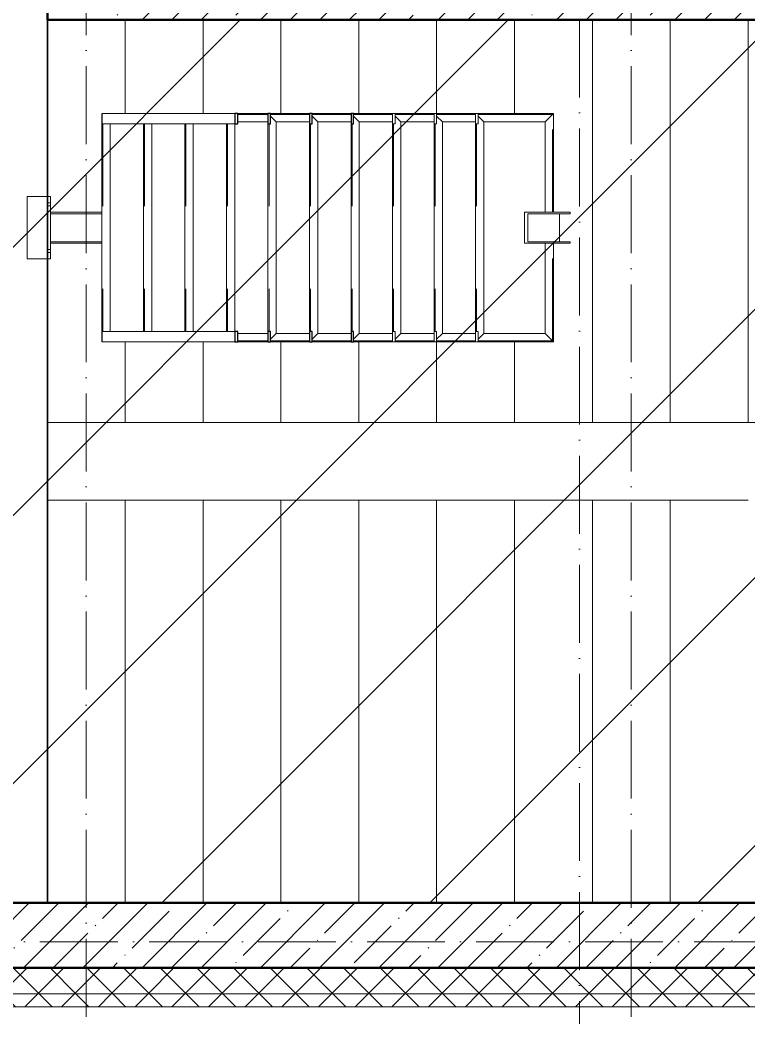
# Model space of a CAD drawing. Header units: millimetres. Extents: x 35697 to 388678, y -91946 to 171347.
# Drawn here: x 291265 to 294071, y -31872 to -28032 of the extents above; entities that cross this region are included whole.
import ezdxf

# ---------------------------------------------------------------- set-up
doc = ezdxf.new("R2010")
doc.units = ezdxf.units.MM
doc.linetypes.add('50_200_ШТРИХ_1Т_ш5_п1_п1_', pattern=[700, 500, -100, 0, -100])
doc.linetypes.add('Штрих', pattern=[635, 317.5, -317.5])
for name, color, linetype, lineweight in [('4) ЛЕстницы', 5, 'Continuous', 30), ('A-FLOR-____-OTLN', 7, 'Continuous', 9), ('A-GENM-____-HDLN', 7, 'Штрих', 9), ('A-GENM-____-MCUT', 7, 'Continuous', 25), ('A-GENM-____-OTLN', 7, 'Continuous', 9), ('A-WALL-____-MCUT-1', 7, 'Continuous', 9), ('A-WALL-____-MCUT-2', 7, 'Continuous', 50), ('A-WALL-____-PATT-1', 7, 'Continuous', 9), ('S-GRID-____-OTLN-1', 7, '50_200_ШТРИХ_1Т_ш5_п1_п1_', 9), ('S-STRS-____-OTLN-1', 7, 'Continuous', 9), ('стяжа', 7, 'Continuous', 30)]:
    doc.layers.add(name, color=color, linetype=linetype, lineweight=lineweight)
pattern_1 = [(45, (283770.71, -86863.46), (-70.71068, 70.71068), []), (135, (283770.71, -86863.46), (-70.71068, -70.71068), [])]
pattern_2 = [(45, (283770.7, -86863.46), (-114.04925, 114.04925), []), (45, (283884.76, -86863.46), (-114.04925, 114.04925), [201.612, -40.322, 3.353, -36.97])]

# ---------------------------------------------------------------- blocks, each defined once
blk = doc.blocks.new('ОМ_Нижняя опорная пятка - ОМ_Нижняя опорная пятка-19082064-АР1_План отверстий 3 этажа в осях 1-64_Ю-ЯЯ')
at = {"layer": 'A-GENM-____-OTLN'}
for p, q in [((-96, 10), (-96, 0)), ((-84, 10), (-84, 0)), ((84, 10), (84, 0)), ((96, 10), (96, 0))]:
    blk.add_line(p, q, dxfattribs=at)
blk = doc.blocks.new('ОМ_Труба_ГОСТ 8639-82 - ОМ_Труба_ГОСТ 8639-82-26350154-АР1_План отверстий 3 этажа в осях 1-64_Ю-ЯЯ')
at = {"layer": 'A-GENM-____-OTLN'}
for p, q in [((9439.1, 57971), (9439.1, 58091)), ((9439.1, 58091), (9614.1, 58091)), ((9614.1, 58085), (9451.2, 58085)), ((9451.2, 58085), (9451.2, 57977)), ((9574, 58085), (9574, 57977)), ((9614.1, 58091), (9614.1, 58085)), ((9614.1, 57971), (9439.1, 57971)), ((9451.2, 57977), (9614.1, 57977)), ((9614.1, 57977), (9614.1, 57971))]:
    blk.add_line(p, q, dxfattribs=at)
blk = doc.blocks.new('ОМ_Уголок_ГОСТ 8509-93 - ОМ_Уголок_ГОСТ 8509-93-26349651-АР1_План отверстий 3 этажа в осях 1-64_Ю-ЯЯ')
at = {"layer": 'A-GENM-____-HDLN'}
for p, q in [((4, -4), (380, -4)), ((500, -4), (876, -4))]:
    blk.add_line(p, q, dxfattribs=at)
at = {"layer": 'A-GENM-____-OTLN'}
for p, q in [((380, 0), (0, 0)), ((32, -32), (0, 0)), ((32, -32), (380, -32)), ((880, 0), (500, 0)), ((500, -32), (848, -32)), ((880, 0), (848, -32))]:
    blk.add_line(p, q, dxfattribs=at)
blk = doc.blocks.new('ОМ_Уголок_ГОСТ 8509-93 - ОМ_Уголок_ГОСТ 8509-93-V149-АР1_План отверстий 3 этажа в осях 1-64_Ю-ЯЯ')
at = {"layer": 'A-GENM-____-HDLN'}
blk.add_line((40, -4), (840, -4), dxfattribs=at)
at = {"layer": 'A-GENM-____-OTLN'}
for p, q in [((32, -32), (10, -10)), ((32, -32), (848, -32)), ((840, 0), (40, 0)), ((870, -10), (848, -32))]:
    blk.add_line(p, q, dxfattribs=at)
blk = doc.blocks.new('ОМ_Уголок_ГОСТ 8509-93 - ОМ_Уголок_ГОСТ 8509-93-19082047-АР1_План отверстий 3 этажа в осях 1-64_Ю-ЯЯ')
at = {"layer": 'A-GENM-____-HDLN'}
blk.add_line((10, -4), (296, -4), dxfattribs=at)
at = {"layer": 'A-GENM-____-OTLN'}
for p, q in [((300, 0), (10, 0)), ((32, -32), (10, -10)), ((32, -32), (268, -32)), ((300, 0), (268, -32))]:
    blk.add_line(p, q, dxfattribs=at)
blk = doc.blocks.new('ОМ_Уголок_ГОСТ 8509-93 - ОМ_Уголок_ГОСТ 8509-93-V150-АР1_План отверстий 3 этажа в осях 1-64_Ю-ЯЯ')
at = {"layer": 'A-GENM-____-HDLN'}
blk.add_line((4, -4), (290, -4), dxfattribs=at)
at = {"layer": 'A-GENM-____-OTLN'}
for p, q in [((290, 0), (0, 0)), ((32, -32), (0, 0)), ((32, -32), (268, -32)), ((290, -10), (268, -32))]:
    blk.add_line(p, q, dxfattribs=at)
blk = doc.blocks.new('ОМ_Уголок_ГОСТ 8509-93 - ОМ_Уголок_ГОСТ 8509-93-V151-АР1_План отверстий 3 этажа в осях 1-64_Ю-ЯЯ')
at = {"layer": 'A-GENM-____-HDLN'}
blk.add_line((10, -4), (160, -4), dxfattribs=at)
at = {"layer": 'A-GENM-____-OTLN'}
for p, q in [((160, 0), (10, 0)), ((32, -32), (10, -10)), ((32, -32), (160, -32))]:
    blk.add_line(p, q, dxfattribs=at)
blk = doc.blocks.new('ОМ_Уголок_ГОСТ 8509-93 - ОМ_Уголок_ГОСТ 8509-93-V152-АР1_План отверстий 3 этажа в осях 1-64_Ю-ЯЯ')
at = {"layer": 'A-GENM-____-HDLN'}
blk.add_line((140, -4), (290, -4), dxfattribs=at)
at = {"layer": 'A-GENM-____-OTLN'}
for p, q in [((290, 0), (140, 0)), ((140, -32), (268, -32)), ((290, -10), (268, -32))]:
    blk.add_line(p, q, dxfattribs=at)
blk = doc.blocks.new('ОМ_Уголок_ГОСТ 8509-93 - ОМ_Уголок_ГОСТ 8509-93-V153-АР1_План отверстий 3 этажа в осях 1-64_Ю-ЯЯ')
at = {"layer": 'A-GENM-____-HDLN'}
blk.add_line((40, -4), (840, -4), dxfattribs=at)
at = {"layer": 'A-GENM-____-OTLN'}
for p, q in [((840, 0), (40, 0)), ((40, -32), (840, -32))]:
    blk.add_line(p, q, dxfattribs=at)
blk = doc.blocks.new('ОМ_Уголок_ГОСТ 8509-93 - ОМ_Уголок_ГОСТ 8509-93-V154-АР1_План отверстий 3 этажа в осях 1-64_Ю-ЯЯ')
at = {"layer": 'A-GENM-____-HDLN'}
blk.add_line((44.3, -4), (160, -4), dxfattribs=at)
at = {"layer": 'A-GENM-____-OTLN'}
for p, q in [((160, 0), (44.3, 0)), ((44.3, -32), (160, -32))]:
    blk.add_line(p, q, dxfattribs=at)
blk = doc.blocks.new('ОМ_Уголок_ГОСТ 8509-93 - ОМ_Уголок_ГОСТ 8509-93-V155-АР1_План отверстий 3 этажа в осях 1-64_Ю-ЯЯ')
at = {"layer": 'A-GENM-____-HDLN'}
blk.add_line((140, -4), (255.7, -4), dxfattribs=at)
at = {"layer": 'A-GENM-____-OTLN'}
for p, q in [((255.7, 0), (140, 0)), ((140, -32), (255.7, -32))]:
    blk.add_line(p, q, dxfattribs=at)
blk = doc.blocks.new('ОМ_Уголок_ГОСТ 8509-93 - ОМ_Уголок_ГОСТ 8509-93-V156-АР1_План отверстий 3 этажа в осях 1-64_Ю-ЯЯ')
at = {"layer": 'A-GENM-____-HDLN'}
blk.add_line((40, -4), (840, -4), dxfattribs=at)
at = {"layer": 'A-GENM-____-OTLN'}
for p, q in [((880, 0), (0, 0)), ((1.3, -1.3), (0, 0)), ((40, -32), (840, -32)), ((880, 0), (878.7, -1.3))]:
    blk.add_line(p, q, dxfattribs=at)
blk = doc.blocks.new('ОМ_Труба_ГОСТ 8639-82 - ОМ_Труба_ГОСТ 8639-82-26527904-АР1_План отверстий 3 этажа в осях 1-64_Ю-ЯЯ')
at = {"layer": 'A-GENM-____-HDLN'}
for p, q in [((7810, 58085), (7611.5, 58085)), ((7810, 57977), (7611.5, 57977))]:
    blk.add_line(p, q, dxfattribs=at)
at = {"layer": 'A-GENM-____-OTLN'}
for p, q in [((7810, 58091), (7611.5, 58091)), ((7810, 57971), (7611.5, 57971))]:
    blk.add_line(p, q, dxfattribs=at)
blk = doc.blocks.new('ОМ_Уголок_ГОСТ 8510-86 - ОМ_Уголок_ГОСТ 8510-86-19082066-АР1_План отверстий 3 этажа в осях 1-64_Ю-ЯЯ')
at = {"layer": 'A-GENM-____-OTLN'}
for p, q in [((0, 0), (0, -90)), ((240, 0), (0, 0)), ((0, -10), (240, -10)), ((240, -90), (240, 0)), ((0, -90), (240, -90))]:
    blk.add_line(p, q, dxfattribs=at)
blk = doc.blocks.new('ОМ_Полоса_Трапеция прямоугольная_Прокат_ГОСТ 103-2006 - ОМ_Полоса_Трапеция прямоугольная_Прокат_ГОСТ 103-2006-19082130-АР1_План отверстий 3 этажа в осях 1-64_Ю-ЯЯ')
at = {"layer": 'A-GENM-____-OTLN'}
for p, q in [((9250, 58471), (9260, 58471)), ((9250, 58431), (9250, 58471)), ((9260, 58471), (9260, 58431)), ((9260, 58431), (9250, 58431))]:
    blk.add_line(p, q, dxfattribs=at)
blk = doc.blocks.new('ОМ_Полоса_Трапеция прямоугольная_Прокат_ГОСТ 103-2006 - ОМ_Полоса_Трапеция прямоугольная_Прокат_ГОСТ 103-2006-V157-АР1_План отверстий 3 этажа в осях 1-64_Ю-ЯЯ')
at = {"layer": 'A-GENM-____-MCUT'}
for p, q in [((8780, 58471), (8770, 58471)), ((8770, 58471), (8770, 58431)), ((8780, 58431), (8780, 58471)), ((8770, 58431), (8780, 58431))]:
    blk.add_line(p, q, dxfattribs=at)
blk = doc.blocks.new('ОМ_Полоса_Трапеция прямоугольная_Прокат_ГОСТ 103-2006 - ОМ_Полоса_Трапеция прямоугольная_Прокат_ГОСТ 103-2006-V158-АР1_План отверстий 3 этажа в осях 1-64_Ю-ЯЯ')
at = {"layer": 'A-GENM-____-MCUT'}
for p, q in [((8620, 58471), (8610, 58471)), ((8610, 58471), (8610, 58431)), ((8620, 58431), (8620, 58471)), ((8610, 58431), (8620, 58431))]:
    blk.add_line(p, q, dxfattribs=at)
blk = doc.blocks.new('ОМ_Полоса_Трапеция прямоугольная_Прокат_ГОСТ 103-2006 - ОМ_Полоса_Трапеция прямоугольная_Прокат_ГОСТ 103-2006-V159-АР1_План отверстий 3 этажа в осях 1-64_Ю-ЯЯ')
at = {"layer": 'A-GENM-____-MCUT'}
for p, q in [((8460, 58471), (8450, 58471)), ((8450, 58471), (8450, 58431)), ((8460, 58431), (8460, 58471)), ((8450, 58431), (8460, 58431))]:
    blk.add_line(p, q, dxfattribs=at)
blk = doc.blocks.new('ОМ_Полоса_Прокат_ГОСТ 103-2006 - ОМ_Полоса_Прокат_ГОСТ 103-2006-20723456-АР1_План отверстий 3 этажа в осях 1-64_Ю-ЯЯ')
at = {"layer": 'A-GENM-____-MCUT'}
for p, q in [((8334.3, 58471), (8322.8, 58471)), ((8322.8, 58471), (8322.8, 58431)), ((8334.3, 58431), (8334.3, 58471)), ((8322.8, 58431), (8334.3, 58431))]:
    blk.add_line(p, q, dxfattribs=at)
at = {"layer": 'A-GENM-____-OTLN'}
for p, q in [((7811.3, 58431), (7811.3, 58471)), ((7811.3, 58471), (8322.8, 58471)), ((8322.8, 58431), (7811.3, 58431))]:
    blk.add_line(p, q, dxfattribs=at)
blk = doc.blocks.new('ОМ_Полоса_Трапеция прямоугольная_Прокат_ГОСТ 103-2006 - ОМ_Полоса_Трапеция прямоугольная_Прокат_ГОСТ 103-2006-19082170-АР1_План отверстий 3 этажа в осях 1-64_Ю-ЯЯ')
at = {"layer": 'A-GENM-____-OTLN'}
for p, q in [((9250, 57631), (9260, 57631)), ((9250, 57591), (9250, 57631)), ((9260, 57631), (9260, 57591)), ((9260, 57591), (9250, 57591))]:
    blk.add_line(p, q, dxfattribs=at)
blk = doc.blocks.new('ОМ_Полоса_Трапеция прямоугольная_Прокат_ГОСТ 103-2006 - ОМ_Полоса_Трапеция прямоугольная_Прокат_ГОСТ 103-2006-V160-АР1_План отверстий 3 этажа в осях 1-64_Ю-ЯЯ')
at = {"layer": 'A-GENM-____-MCUT'}
for p, q in [((8780, 57631), (8770, 57631)), ((8770, 57631), (8770, 57591)), ((8780, 57591), (8780, 57631)), ((8770, 57591), (8780, 57591))]:
    blk.add_line(p, q, dxfattribs=at)
blk = doc.blocks.new('ОМ_Полоса_Трапеция прямоугольная_Прокат_ГОСТ 103-2006 - ОМ_Полоса_Трапеция прямоугольная_Прокат_ГОСТ 103-2006-V161-АР1_План отверстий 3 этажа в осях 1-64_Ю-ЯЯ')
at = {"layer": 'A-GENM-____-MCUT'}
for p, q in [((8620, 57631), (8610, 57631)), ((8610, 57631), (8610, 57591)), ((8620, 57591), (8620, 57631)), ((8610, 57591), (8620, 57591))]:
    blk.add_line(p, q, dxfattribs=at)
blk = doc.blocks.new('ОМ_Полоса_Трапеция прямоугольная_Прокат_ГОСТ 103-2006 - ОМ_Полоса_Трапеция прямоугольная_Прокат_ГОСТ 103-2006-V162-АР1_План отверстий 3 этажа в осях 1-64_Ю-ЯЯ')
at = {"layer": 'A-GENM-____-MCUT'}
for p, q in [((8460, 57631), (8450, 57631)), ((8450, 57631), (8450, 57591)), ((8460, 57591), (8460, 57631)), ((8450, 57591), (8460, 57591))]:
    blk.add_line(p, q, dxfattribs=at)
blk = doc.blocks.new('ОМ_Полоса_Прокат_ГОСТ 103-2006 - ОМ_Полоса_Прокат_ГОСТ 103-2006-20723498-АР1_План отверстий 3 этажа в осях 1-64_Ю-ЯЯ')
at = {"layer": 'A-GENM-____-MCUT'}
for p, q in [((8334.3, 57631), (8322.8, 57631)), ((8322.8, 57631), (8322.8, 57591)), ((8334.3, 57591), (8334.3, 57631)), ((8322.8, 57591), (8334.3, 57591))]:
    blk.add_line(p, q, dxfattribs=at)
at = {"layer": 'A-GENM-____-OTLN'}
for p, q in [((7811.3, 57591), (7811.3, 57631)), ((7811.3, 57631), (8322.8, 57631)), ((8322.8, 57591), (7811.3, 57591))]:
    blk.add_line(p, q, dxfattribs=at)
blk = doc.blocks.new('3эт')
at = {"layer": 'S-GRID-____-OTLN-1', "color": 251, "ltscale": 0.6, "true_color": 0x636466}
for p, q in [((291520.7, -33971.9), (291520.7, 4029.4)), ((293420.7, -33791.8), (293420.7, 4029.4)), ((293620.7, -33971.9), (293620.7, 3765.1)), ((387845.1, -31582.4), (279101.9, -31582.4))]:
    blk.add_line(p, q, dxfattribs=at)

msp = doc.modelspace()

# ---------------------------------------------------------------- hatches: boundary and pattern name
at = {"layer": '4) ЛЕстницы'}
h = msp.add_hatch(dxfattribs=at)
h.set_pattern_fill('ANSI31', color=256, scale=230)
h.paths.add_polyline_path([(289320.7, -23932.4), (291370.7, -23932.4), (291370.7, -31432.4), (289320.7, -31432.4)])
h = msp.add_hatch(dxfattribs=at)
h.set_pattern_fill('ANSI31', color=256, scale=230)
h.paths.add_polyline_path([(291370.7, -28032.4), (296820.7, -28032.4), (296820.7, -31432.4), (291370.7, -31432.4)])
at = {"layer": 'A-WALL-____-PATT-1'}
h = msp.add_hatch(dxfattribs=at)
h.set_pattern_fill('FP_12', color=256, style=0, pattern_type=2)
h.set_pattern_definition(pattern_2)
h.paths.add_polyline_path([(296820.7, -28032.4), (296820.7, -27782.4), (291620.7, -27782.4), (291620.7, -28032.4), (296128.9, -28032.4)], flags=0)
h = msp.add_hatch(dxfattribs=at)
h.set_pattern_fill('FP_12', color=256, style=0, pattern_type=2)
h.set_pattern_definition(pattern_2)
h.paths.add_polyline_path([(296820.7, -31682.4), (296820.7, -31432.4), (290320.7, -31432.4), (290320.7, -31682.4), (296128.9, -31682.4)], flags=0)
h.paths.add_polyline_path([(289320.7, -31682.4), (289320.7, -31432.4), (289070.7, -31432.4), (289070.7, -31682.4)], flags=0)
h = msp.add_hatch(dxfattribs=at)
h.set_pattern_fill('FP_4', color=256, style=0, pattern_type=2)
h.set_pattern_definition(pattern_1)
h.paths.add_polyline_path([(357990.2, -31782.4), (358070.7, -31782.4), (358070.7, -31682.4), (351720.7, -31682.4), (351720.7, -31782.4), (354455.3, -31782.4)], flags=0)
h.paths.add_polyline_path([(347385.4, -31782.4), (347770.7, -31782.4), (347770.7, -31688.4), (347695.7, -31688.4), (347695.7, -31682.4), (346745.7, -31682.4), (346745.7, -31688.4), (346670.7, -31688.4), (346670.7, -31782.4), (347020.7, -31782.4)], flags=0)
h.paths.add_polyline_path([(349152.9, -31782.4), (350720.7, -31782.4), (350720.7, -31682.4), (348845.7, -31682.4), (348845.7, -31688.4), (348770.7, -31688.4), (348770.7, -31782.4)], flags=0)
h.paths.add_polyline_path([(343745.7, -31782.4), (344870.7, -31782.4), (344870.7, -31688.4), (344795.7, -31688.4), (344795.7, -31682.4), (343745.7, -31682.4), (343745.7, -31688.4), (343670.7, -31688.4), (343670.7, -31782.4), (343676.7, -31782.4)], flags=0)
h.paths.add_polyline_path([(341870.7, -31782.4), (341870.7, -31688.4), (341795.7, -31688.4), (341795.7, -31682.4), (340745.7, -31682.4), (340745.7, -31688.4), (340670.7, -31688.4), (340670.7, -31782.4), (341199.3, -31782.4)], flags=0)
h.paths.add_polyline_path([(337745.7, -31782.4), (338870.7, -31782.4), (338870.7, -31688.4), (338795.7, -31688.4), (338795.7, -31682.4), (337745.7, -31682.4), (337745.7, -31688.4), (337670.7, -31688.4), (337670.7, -31782.4)], flags=0)
h.paths.add_polyline_path([(335795.7, -31782.4), (335870.7, -31782.4), (335870.7, -31688.4), (335795.7, -31688.4), (335795.7, -31682.4), (334745.7, -31682.4), (334745.7, -31688.4), (334670.7, -31688.4), (334670.7, -31782.4), (335013.1, -31782.4)], flags=0)
h.paths.add_polyline_path([(332020.7, -31782.4), (332870.7, -31782.4), (332870.7, -31688.4), (332795.7, -31688.4), (332795.7, -31682.4), (331745.7, -31682.4), (331745.7, -31688.4), (331670.7, -31688.4), (331670.7, -31782.4), (331745.7, -31782.4)], flags=0)
h.paths.add_polyline_path([(329710.8, -31782.4), (329870.7, -31782.4), (329870.7, -31688.4), (329795.7, -31688.4), (329795.7, -31682.4), (328195.7, -31682.4), (328195.7, -31688.4), (328120.7, -31688.4), (328120.7, -31782.4), (328827, -31782.4)], flags=0)
h.paths.add_polyline_path([(326175.8, -31782.4), (326320.7, -31782.4), (326320.7, -31688.4), (326245.7, -31688.4), (326245.7, -31682.4), (325195.7, -31682.4), (325195.7, -31688.4), (325120.7, -31688.4), (325120.7, -31782.4)], flags=0)
h.paths.add_polyline_path([(323320.7, -31782.4), (323320.7, -31688.4), (323245.7, -31688.4), (323245.7, -31682.4), (322195.7, -31682.4), (322195.7, -31688.4), (322120.7, -31688.4), (322120.7, -31782.4), (322640.9, -31782.4)], flags=0)
h.paths.add_polyline_path([(319989.7, -31782.4), (320320.7, -31782.4), (320320.7, -31688.4), (320245.7, -31688.4), (320245.7, -31682.4), (319195.7, -31682.4), (319195.7, -31688.4), (319120.7, -31688.4), (319120.7, -31782.4), (319547.8, -31782.4)], flags=0)
h.paths.add_polyline_path([(316195.7, -31782.4), (317320.7, -31782.4), (317320.7, -31688.4), (317245.7, -31688.4), (317245.7, -31682.4), (316195.7, -31682.4), (316195.7, -31688.4), (316120.7, -31688.4), (316120.7, -31782.4), (316126.7, -31782.4)], flags=0)
h.paths.add_polyline_path([(313120.7, -31782.4), (314320.7, -31782.4), (314320.7, -31688.4), (314245.7, -31688.4), (314245.7, -31682.4), (313195.7, -31682.4), (313195.7, -31688.4), (313120.7, -31688.4)], flags=0)
h.paths.add_polyline_path([(311320.7, -31782.4), (311320.7, -31688.4), (311245.7, -31688.4), (311245.7, -31682.4), (310195.7, -31682.4), (310195.7, -31688.4), (310120.7, -31688.4), (310120.7, -31782.4), (311152.4, -31782.4)], flags=0)
h.paths.add_polyline_path([(307195.7, -31782.4), (308320.7, -31782.4), (308320.7, -31688.4), (308245.7, -31688.4), (308245.7, -31682.4), (307195.7, -31682.4), (307195.7, -31688.4), (307120.7, -31688.4), (307120.7, -31782.4), (307126.7, -31782.4)], flags=0)
h.paths.add_polyline_path([(305320.7, -31782.4), (305320.7, -31688.4), (305245.7, -31688.4), (305245.7, -31682.4), (304195.7, -31682.4), (304195.7, -31688.4), (304120.7, -31688.4), (304120.7, -31782.4), (305245.7, -31782.4)], flags=0)
h.paths.add_polyline_path([(301970.7, -31782.4), (302320.7, -31782.4), (302320.7, -31688.4), (302245.7, -31688.4), (302245.7, -31682.4), (301195.7, -31682.4), (301195.7, -31688.4), (301120.7, -31688.4), (301120.7, -31782.4), (301470.7, -31782.4)], flags=0)
h.paths.add_polyline_path([(300120.7, -31782.4), (300120.7, -31688.4), (300045.7, -31688.4), (300045.7, -31682.4), (290320.7, -31682.4), (290320.7, -31782.4), (299663.9, -31782.4)], flags=0)
h.paths.add_polyline_path([(289320.7, -31782.4), (289320.7, -31682.4), (281320.7, -31682.4), (281320.7, -31782.4), (287291.6, -31782.4)], flags=0)
h = msp.add_hatch(dxfattribs=at)
h.set_pattern_fill('FP_4', color=256, style=0, pattern_type=2)
h.set_pattern_definition(pattern_1)
h.paths.add_polyline_path([(358070.7, -31832.4), (358070.7, -31782.4), (351720.7, -31782.4), (351720.7, -31832.4), (357990.2, -31832.4)], flags=0)
h.paths.add_polyline_path([(350720.7, -31832.4), (350720.7, -31782.4), (348770.7, -31782.4), (348770.7, -31832.4), (349152.9, -31832.4)], flags=0)
h.paths.add_polyline_path([(344870.7, -31832.4), (344870.7, -31782.4), (343670.7, -31782.4), (343670.7, -31832.4), (343850.5, -31832.4)], flags=0)
h.paths.add_polyline_path([(347385.4, -31832.4), (347770.7, -31832.4), (347770.7, -31782.4), (346670.7, -31782.4), (346670.7, -31832.4)], flags=0)
h.paths.add_polyline_path([(341199.3, -31832.4), (341870.7, -31832.4), (341870.7, -31782.4), (340670.7, -31782.4), (340670.7, -31832.4)], flags=0)
h.paths.add_polyline_path([(338870.7, -31832.4), (338870.7, -31782.4), (337670.7, -31782.4), (337670.7, -31832.4), (338548.1, -31832.4)], flags=0)
h.paths.add_polyline_path([(335870.7, -31832.4), (335870.7, -31782.4), (334670.7, -31782.4), (334670.7, -31832.4), (335013.1, -31832.4)], flags=0)
h.paths.add_polyline_path([(332870.7, -31832.4), (332870.7, -31782.4), (331670.7, -31782.4), (331670.7, -31832.4), (332361.9, -31832.4)], flags=0)
h.paths.add_polyline_path([(329870.7, -31832.4), (329870.7, -31782.4), (328120.7, -31782.4), (328120.7, -31832.4), (329710.8, -31832.4)], flags=0)
h.paths.add_polyline_path([(326320.7, -31832.4), (326320.7, -31782.4), (325120.7, -31782.4), (325120.7, -31832.4), (326175.8, -31832.4)], flags=0)
h.paths.add_polyline_path([(323320.7, -31832.4), (323320.7, -31782.4), (322120.7, -31782.4), (322120.7, -31832.4), (322640.9, -31832.4)], flags=0)
h.paths.add_polyline_path([(320320.7, -31832.4), (320320.7, -31782.4), (319120.7, -31782.4), (319120.7, -31832.4), (319989.7, -31832.4)], flags=0)
h.paths.add_polyline_path([(316120.7, -31832.4), (317320.7, -31832.4), (317320.7, -31782.4), (316120.7, -31782.4)], flags=0)
h.paths.add_polyline_path([(313803.6, -31832.4), (314320.7, -31832.4), (314320.7, -31782.4), (313120.7, -31782.4), (313120.7, -31832.4)], flags=0)
h.paths.add_polyline_path([(311152.4, -31832.4), (311320.7, -31832.4), (311320.7, -31782.4), (310120.7, -31782.4), (310120.7, -31832.4), (310268.6, -31832.4)], flags=0)
h.paths.add_polyline_path([(308320.7, -31832.4), (308320.7, -31782.4), (307120.7, -31782.4), (307120.7, -31832.4), (307617.4, -31832.4)], flags=0)
h.paths.add_polyline_path([(304966.3, -31832.4), (305320.7, -31832.4), (305320.7, -31782.4), (304120.7, -31782.4), (304120.7, -31832.4)], flags=0)
h.paths.add_polyline_path([(302315.1, -31832.4), (302320.7, -31832.4), (302320.7, -31782.4), (301120.7, -31782.4), (301120.7, -31832.4), (301431.3, -31832.4)], flags=0)
h.paths.add_polyline_path([(299663.9, -31832.4), (300120.7, -31832.4), (300120.7, -31782.4), (290320.7, -31782.4), (290320.7, -31832.4), (297896.4, -31832.4)], flags=0)
h.paths.add_polyline_path([(289320.7, -31832.4), (289320.7, -31782.4), (281220.7, -31782.4), (281220.7, -31832.4), (287291.6, -31832.4)], flags=0)

# ---------------------------------------------------------------- linework, layer by layer
for points in [[(289320.7, -25082.4), (291370.7, -25082.4), (291370.7, -31432.4), (289320.7, -31432.4)], [(296820.7, -31432.4), (291370.7, -31432.4), (291370.7, -28032.4), (296820.7, -28032.4)]]:
    msp.add_lwpolyline(points, close=True)
at = {"layer": 'A-FLOR-____-OTLN'}
for p, q in [((291370.7, -28712.4), (291370.7, -28032.4)), ((291370.7, -31432.4), (291370.7, -28952.4))]:
    msp.add_line(p, q, dxfattribs=at)
at = {"layer": 'A-WALL-____-MCUT-1'}
for p, q in [((300120.7, -31782.4), (290320.7, -31782.4)), ((300120.7, -31832.4), (290320.7, -31832.4))]:
    msp.add_line(p, q, dxfattribs=at)
at = {"layer": 'A-WALL-____-MCUT-2'}
for p, q in [((291370.7, -25082.4), (291370.7, -28032.4)), ((291370.7, -28032.4), (296820.7, -28032.4)), ((296820.7, -31432.4), (290320.7, -31432.4)), ((296820.7, -31682.4), (290320.7, -31682.4))]:
    msp.add_line(p, q, dxfattribs=at)
at = {"layer": 'S-STRS-____-OTLN-1'}
for p, q in [((291670.7, -28032.4), (291670.7, -28392.4)), ((291670.7, -28032.4), (291670.7, -28392.4)), ((291970.7, -28032.4), (291970.7, -28392.4)), ((291970.7, -28032.4), (291970.7, -28392.4)), ((292270.7, -28032.4), (292270.7, -28392.4)), ((292270.7, -28032.4), (292270.7, -28392.4)), ((292570.7, -28032.4), (292570.7, -28392.4)), ((292570.7, -28032.4), (292570.7, -28392.4)), ((292870.7, -28032.4), (292870.7, -28392.4)), ((292870.7, -28032.4), (292870.7, -28392.4)), ((293170.7, -28032.4), (293170.7, -28392.4)), ((293170.7, -28032.4), (293170.7, -28392.4)), ((293470.7, -28032.4), (293470.7, -29582.4)), ((293470.7, -28032.4), (293470.7, -29582.4)), ((293770.7, -28032.4), (293770.7, -29582.4)), ((293770.7, -28032.4), (293770.7, -29582.4)), ((294070.7, -28032.4), (294070.7, -29582.4)), ((294070.7, -28032.4), (294070.7, -29582.4)), ((291670.7, -29272.4), (291670.7, -29582.4)), ((291670.7, -29272.4), (291670.7, -29582.4)), ((291970.7, -29272.4), (291970.7, -29582.4)), ((291970.7, -29272.4), (291970.7, -29582.4)), ((292270.7, -29272.4), (292270.7, -29582.4)), ((292270.7, -29272.4), (292270.7, -29582.4)), ((292570.7, -29272.4), (292570.7, -29582.4)), ((292570.7, -29272.4), (292570.7, -29582.4)), ((292870.7, -29272.4), (292870.7, -29582.4)), ((292870.7, -29272.4), (292870.7, -29582.4)), ((293170.7, -29272.4), (293170.7, -29582.4)), ((293170.7, -29272.4), (293170.7, -29582.4)), ((291370.7, -29582.4), (291670.7, -29582.4)), ((291670.7, -29582.4), (291970.7, -29582.4)), ((291970.7, -29582.4), (292270.7, -29582.4)), ((292270.7, -29582.4), (292570.7, -29582.4)), ((292570.7, -29582.4), (292870.7, -29582.4)), ((292870.7, -29582.4), (293170.7, -29582.4)), ((293170.7, -29582.4), (293470.7, -29582.4)), ((293470.7, -29582.4), (293770.7, -29582.4)), ((293770.7, -29582.4), (294070.7, -29582.4)), ((294070.7, -29582.4), (294370.7, -29582.4)), ((291370.7, -31432.4), (291370.7, -29882.4)), ((291670.7, -29882.4), (291370.7, -29882.4)), ((291970.7, -29882.4), (291670.7, -29882.4)), ((291670.7, -31432.4), (291670.7, -29882.4)), ((291670.7, -31432.4), (291670.7, -29882.4)), ((292270.7, -29882.4), (291970.7, -29882.4)), ((291970.7, -31432.4), (291970.7, -29882.4)), ((291970.7, -31432.4), (291970.7, -29882.4)), ((292570.7, -29882.4), (292270.7, -29882.4)), ((292270.7, -31432.4), (292270.7, -29882.4)), ((292270.7, -31432.4), (292270.7, -29882.4)), ((292870.7, -29882.4), (292570.7, -29882.4)), ((292570.7, -31432.4), (292570.7, -29882.4)), ((292570.7, -31432.4), (292570.7, -29882.4)), ((293170.7, -29882.4), (292870.7, -29882.4)), ((292870.7, -31432.4), (292870.7, -29882.4)), ((292870.7, -31432.4), (292870.7, -29882.4)), ((293470.7, -29882.4), (293170.7, -29882.4)), ((293170.7, -31432.4), (293170.7, -29882.4)), ((293170.7, -31432.4), (293170.7, -29882.4)), ((293770.7, -29882.4), (293470.7, -29882.4)), ((293470.7, -31432.4), (293470.7, -29882.4)), ((293470.7, -31432.4), (293470.7, -29882.4)), ((294070.7, -29882.4), (293770.7, -29882.4)), ((293770.7, -31432.4), (293770.7, -29882.4)), ((293770.7, -31432.4), (293770.7, -29882.4))]:
    msp.add_line(p, q, dxfattribs=at)

# ---------------------------------------------------------------- block references
at = {"layer": 'A-GENM-____-OTLN', "extrusion": (0, 0, -1)}
for name, p, rotation in [('ОМ_Уголок_ГОСТ 8509-93 - ОМ_Уголок_ГОСТ 8509-93-V156-АР1_План отверстий 3 этажа в осях 1-64_Ю-ЯЯ', (-291580.7, -28392.4), 269.9999999999989), ('ОМ_Уголок_ГОСТ 8509-93 - ОМ_Уголок_ГОСТ 8509-93-V149-АР1_План отверстий 3 этажа в осях 1-64_Ю-ЯЯ', (-292220.7, -28392.4), 269.9999999999989), ('ОМ_Уголок_ГОСТ 8509-93 - ОМ_Уголок_ГОСТ 8509-93-V149-АР1_План отверстий 3 этажа в осях 1-64_Ю-ЯЯ', (-292380.7, -28392.4), 269.9999999999989), ('ОМ_Уголок_ГОСТ 8509-93 - ОМ_Уголок_ГОСТ 8509-93-V149-АР1_План отверстий 3 этажа в осях 1-64_Ю-ЯЯ', (-292540.7, -28392.4), 269.9999999999989), ('ОМ_Уголок_ГОСТ 8509-93 - ОМ_Уголок_ГОСТ 8509-93-V149-АР1_План отверстий 3 этажа в осях 1-64_Ю-ЯЯ', (-292700.7, -28392.4), 269.9999999999989), ('ОМ_Уголок_ГОСТ 8509-93 - ОМ_Уголок_ГОСТ 8509-93-V149-АР1_План отверстий 3 этажа в осях 1-64_Ю-ЯЯ', (-292860.7, -28392.4), 269.9999999999989), ('ОМ_Уголок_ГОСТ 8509-93 - ОМ_Уголок_ГОСТ 8509-93-V149-АР1_План отверстий 3 этажа в осях 1-64_Ю-ЯЯ', (-293020.7, -28392.4), 269.9999999999989), ('ОМ_Уголок_ГОСТ 8509-93 - ОМ_Уголок_ГОСТ 8509-93-26349651-АР1_План отверстий 3 этажа в осях 1-64_Ю-ЯЯ', (-293320.7, -29272.4), 89.99999999999908), ('ОМ_Уголок_ГОСТ 8509-93 - ОМ_Уголок_ГОСТ 8509-93-V153-АР1_План отверстий 3 этажа в осях 1-64_Ю-ЯЯ', (-291740.7, -28392.4), 269.9999999999989), ('ОМ_Уголок_ГОСТ 8509-93 - ОМ_Уголок_ГОСТ 8509-93-V153-АР1_План отверстий 3 этажа в осях 1-64_Ю-ЯЯ', (-291900.7, -28392.4), 269.9999999999989), ('ОМ_Уголок_ГОСТ 8509-93 - ОМ_Уголок_ГОСТ 8509-93-V153-АР1_План отверстий 3 этажа в осях 1-64_Ю-ЯЯ', (-292060.7, -28392.4), 269.9999999999989), ('ОМ_Уголок_ГОСТ 8510-86 - ОМ_Уголок_ГОСТ 8510-86-19082066-АР1_План отверстий 3 этажа в осях 1-64_Ю-ЯЯ', (-291382.2, -28952.4), 89.99999999999918), ('ОМ_Уголок_ГОСТ 8509-93 - ОМ_Уголок_ГОСТ 8509-93-V154-АР1_План отверстий 3 этажа в осях 1-64_Ю-ЯЯ', (-292060.7, -29272.4), 180), ('ОМ_Уголок_ГОСТ 8509-93 - ОМ_Уголок_ГОСТ 8509-93-V151-АР1_План отверстий 3 этажа в осях 1-64_Ю-ЯЯ', (-292220.7, -29272.4), 180), ('ОМ_Уголок_ГОСТ 8509-93 - ОМ_Уголок_ГОСТ 8509-93-V151-АР1_План отверстий 3 этажа в осях 1-64_Ю-ЯЯ', (-292380.7, -29272.4), 180), ('ОМ_Уголок_ГОСТ 8509-93 - ОМ_Уголок_ГОСТ 8509-93-V151-АР1_План отверстий 3 этажа в осях 1-64_Ю-ЯЯ', (-292540.7, -29272.4), 180), ('ОМ_Уголок_ГОСТ 8509-93 - ОМ_Уголок_ГОСТ 8509-93-V151-АР1_План отверстий 3 этажа в осях 1-64_Ю-ЯЯ', (-292700.7, -29272.4), 180), ('ОМ_Уголок_ГОСТ 8509-93 - ОМ_Уголок_ГОСТ 8509-93-V151-АР1_План отверстий 3 этажа в осях 1-64_Ю-ЯЯ', (-292860.7, -29272.4), 180), ('ОМ_Уголок_ГОСТ 8509-93 - ОМ_Уголок_ГОСТ 8509-93-19082047-АР1_План отверстий 3 этажа в осях 1-64_Ю-ЯЯ', (-293020.7, -29272.4), 180)]:
    msp.add_blockref(name, p, dxfattribs=dict(at, rotation=rotation))
at = {"layer": 'A-GENM-____-OTLN'}
for name, p in [('ОМ_Полоса_Прокат_ГОСТ 103-2006 - ОМ_Полоса_Прокат_ГОСТ 103-2006-20723456-АР1_План отверстий 3 этажа в осях 1-64_Ю-ЯЯ', (283770.7, -86863.5)), ('ОМ_Полоса_Трапеция прямоугольная_Прокат_ГОСТ 103-2006 - ОМ_Полоса_Трапеция прямоугольная_Прокат_ГОСТ 103-2006-V159-АР1_План отверстий 3 этажа в осях 1-64_Ю-ЯЯ', (283770.7, -86863.5)), ('ОМ_Полоса_Трапеция прямоугольная_Прокат_ГОСТ 103-2006 - ОМ_Полоса_Трапеция прямоугольная_Прокат_ГОСТ 103-2006-V158-АР1_План отверстий 3 этажа в осях 1-64_Ю-ЯЯ', (283770.7, -86863.5)), ('ОМ_Полоса_Трапеция прямоугольная_Прокат_ГОСТ 103-2006 - ОМ_Полоса_Трапеция прямоугольная_Прокат_ГОСТ 103-2006-V157-АР1_План отверстий 3 этажа в осях 1-64_Ю-ЯЯ', (283770.7, -86863.5)), ('ОМ_Полоса_Трапеция прямоугольная_Прокат_ГОСТ 103-2006 - ОМ_Полоса_Трапеция прямоугольная_Прокат_ГОСТ 103-2006-19082130-АР1_План отверстий 3 этажа в осях 1-64_Ю-ЯЯ', (283450.7, -86863.5)), ('ОМ_Полоса_Трапеция прямоугольная_Прокат_ГОСТ 103-2006 - ОМ_Полоса_Трапеция прямоугольная_Прокат_ГОСТ 103-2006-19082130-АР1_План отверстий 3 этажа в осях 1-64_Ю-ЯЯ', (283610.7, -86863.5)), ('ОМ_Полоса_Трапеция прямоугольная_Прокат_ГОСТ 103-2006 - ОМ_Полоса_Трапеция прямоугольная_Прокат_ГОСТ 103-2006-19082130-АР1_План отверстий 3 этажа в осях 1-64_Ю-ЯЯ', (283770.7, -86863.5)), ('ОМ_Труба_ГОСТ 8639-82 - ОМ_Труба_ГОСТ 8639-82-26527904-АР1_План отверстий 3 этажа в осях 1-64_Ю-ЯЯ', (283770.7, -86863.5)), ('ОМ_Труба_ГОСТ 8639-82 - ОМ_Труба_ГОСТ 8639-82-26350154-АР1_План отверстий 3 этажа в осях 1-64_Ю-ЯЯ', (283770.7, -86863.5)), ('ОМ_Полоса_Прокат_ГОСТ 103-2006 - ОМ_Полоса_Прокат_ГОСТ 103-2006-20723498-АР1_План отверстий 3 этажа в осях 1-64_Ю-ЯЯ', (283770.7, -86863.5)), ('ОМ_Полоса_Трапеция прямоугольная_Прокат_ГОСТ 103-2006 - ОМ_Полоса_Трапеция прямоугольная_Прокат_ГОСТ 103-2006-V162-АР1_План отверстий 3 этажа в осях 1-64_Ю-ЯЯ', (283770.7, -86863.5)), ('ОМ_Полоса_Трапеция прямоугольная_Прокат_ГОСТ 103-2006 - ОМ_Полоса_Трапеция прямоугольная_Прокат_ГОСТ 103-2006-V161-АР1_План отверстий 3 этажа в осях 1-64_Ю-ЯЯ', (283770.7, -86863.5)), ('ОМ_Полоса_Трапеция прямоугольная_Прокат_ГОСТ 103-2006 - ОМ_Полоса_Трапеция прямоугольная_Прокат_ГОСТ 103-2006-V160-АР1_План отверстий 3 этажа в осях 1-64_Ю-ЯЯ', (283770.7, -86863.5)), ('ОМ_Полоса_Трапеция прямоугольная_Прокат_ГОСТ 103-2006 - ОМ_Полоса_Трапеция прямоугольная_Прокат_ГОСТ 103-2006-19082170-АР1_План отверстий 3 этажа в осях 1-64_Ю-ЯЯ', (283450.7, -86863.5)), ('ОМ_Полоса_Трапеция прямоугольная_Прокат_ГОСТ 103-2006 - ОМ_Полоса_Трапеция прямоугольная_Прокат_ГОСТ 103-2006-19082170-АР1_План отверстий 3 этажа в осях 1-64_Ю-ЯЯ', (283610.7, -86863.5)), ('ОМ_Полоса_Трапеция прямоугольная_Прокат_ГОСТ 103-2006 - ОМ_Полоса_Трапеция прямоугольная_Прокат_ГОСТ 103-2006-19082170-АР1_План отверстий 3 этажа в осях 1-64_Ю-ЯЯ', (283770.7, -86863.5))]:
    msp.add_blockref(name, p, dxfattribs=at)
at = {"layer": 'A-GENM-____-OTLN', "extrusion": (0, 0, -1)}
for name, p in [('ОМ_Уголок_ГОСТ 8509-93 - ОМ_Уголок_ГОСТ 8509-93-V155-АР1_План отверстий 3 этажа в осях 1-64_Ю-ЯЯ', (-292360.7, -28392.4)), ('ОМ_Уголок_ГОСТ 8509-93 - ОМ_Уголок_ГОСТ 8509-93-V152-АР1_План отверстий 3 этажа в осях 1-64_Ю-ЯЯ', (-292520.7, -28392.4)), ('ОМ_Уголок_ГОСТ 8509-93 - ОМ_Уголок_ГОСТ 8509-93-V152-АР1_План отверстий 3 этажа в осях 1-64_Ю-ЯЯ', (-292680.7, -28392.4)), ('ОМ_Уголок_ГОСТ 8509-93 - ОМ_Уголок_ГОСТ 8509-93-V152-АР1_План отверстий 3 этажа в осях 1-64_Ю-ЯЯ', (-292840.7, -28392.4)), ('ОМ_Уголок_ГОСТ 8509-93 - ОМ_Уголок_ГОСТ 8509-93-V152-АР1_План отверстий 3 этажа в осях 1-64_Ю-ЯЯ', (-293000.7, -28392.4)), ('ОМ_Уголок_ГОСТ 8509-93 - ОМ_Уголок_ГОСТ 8509-93-V152-АР1_План отверстий 3 этажа в осях 1-64_Ю-ЯЯ', (-293160.7, -28392.4)), ('ОМ_Уголок_ГОСТ 8509-93 - ОМ_Уголок_ГОСТ 8509-93-V150-АР1_План отверстий 3 этажа в осях 1-64_Ю-ЯЯ', (-293320.7, -28392.4))]:
    msp.add_blockref(name, p, dxfattribs=at)
at = {"layer": 'A-GENM-____-OTLN', "rotation": 90.00000000000084}
msp.add_blockref('ОМ_Нижняя опорная пятка - ОМ_Нижняя опорная пятка-19082064-АР1_План отверстий 3 этажа в осях 1-64_Ю-ЯЯ', (291382.2, -28832.4), dxfattribs=at)
at = {"layer": 'стяжа'}
msp.add_blockref('3эт', (0, 0), dxfattribs=at)

doc.saveas('drawing.dxf')
